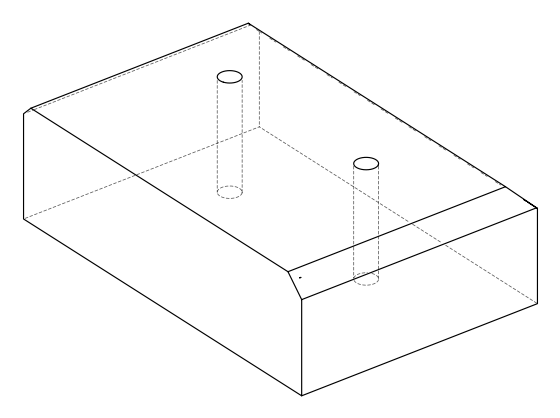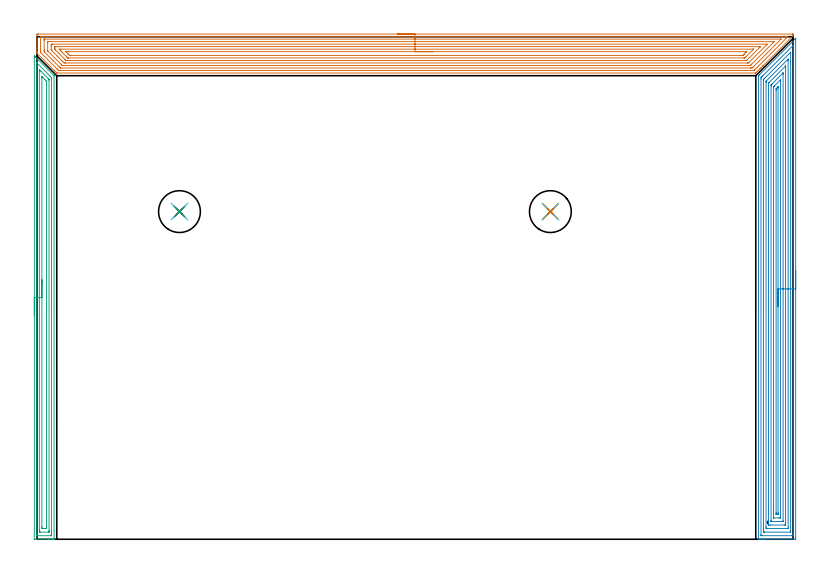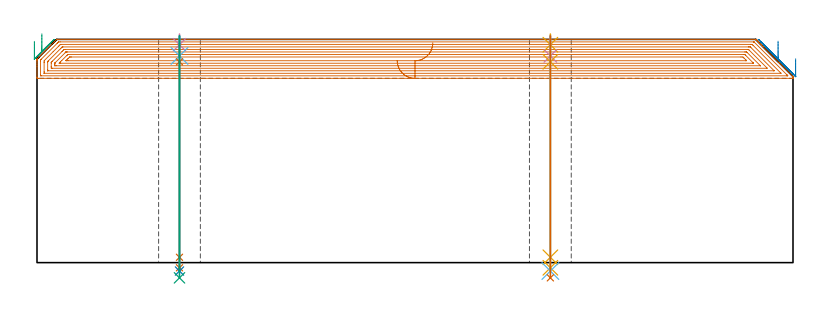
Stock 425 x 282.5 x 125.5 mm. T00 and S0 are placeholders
(PLAN: 13 operations, 9 tool changes, 56.7 min)
(1 AREA_MILL | FG_CHAMFER_SURFACE | UGT0205_001 | 26.77 min | 101813 mm3)
(2 AREA_MILL_1 | FG_CHAMFER_SURFACE_1 | UGT0205_001 | 17.64 min | 58541 mm3)
(3 AREA_MILL_2 | FG_CHAMFER_SURFACE_2 | UGT0205_001 | 8.8 min | 16278 mm3)
(4 SPOT_DRILL | STEP1HOLE | NXT0321_9005460120000 | 0.05 min | 179 mm3)
(5 SPOT_DRILL_1 | STEP1HOLE_1 | NXT0321_9005460120000 | 0.05 min | 177 mm3)
(6 DRILL_BLIND_HOLE_INTO_CENTER | STEP1HOLE | NXT0301_033 | 0.05 min | 201 mm3)
(7 GUN_DRILL_THROUGH_HOLE | STEP1HOLE | UGT0307_002 | 0.57 min | 3248 mm3)
(8 SPADE_DRILL_TO_ENLARGE_THROUGH_HOLE | STEP1HOLE | UGT0306_005 | 0.53 min | 17038 mm3)
(9 DRILL_TO_ENLARGE_THROUGH_HOLE | STEP1HOLE | UGT0301_056 | 0.55 min | 33711 mm3)
(10 DRILL_BLIND_HOLE_INTO_CENTER_1 | STEP1HOLE_1 | NXT0301_033 | 0.05 min | 178 mm3)
(11 GUN_DRILL_THROUGH_HOLE_1 | STEP1HOLE_1 | UGT0307_002 | 0.57 min | 3271 mm3)
(12 SPADE_DRILL_TO_ENLARGE_THROUGH_HOLE_1 | STEP1HOLE_1 | UGT0306_005 | 0.53 min | 17044 mm3)
(13 DRILL_TO_ENLARGE_THROUGH_HOLE_1 | STEP1HOLE_1 | UGT0301_056 | 0.55 min | 33705 mm3)
(TOOL UGT0205_001 | Chamfer Mill 20 x 3 x 45 deg. | D20 FL50 Z2)
(TOOL NXT0321_9005460120000 | NC Spot Drill, 142deg, 12mm, Carbide, Uncoated | D12 PA142 FL30 Z2)
(TOOL NXT0301_033 | Carbide Drill 6.2mm [860.1-0620-031A1-MM 2214] | D6.2 PA140 FL53 Z2)
(TOOL UGT0307_002 | Gun Drill 6 mm | D6 PA130 FL24 Z1)
(TOOL UGT0306_005 | Spade Drill 14.5mm | D14.5 PA132 FL10 Z2)
(TOOL UGT0301_056 | Twist Drill 23.5 mm | D23.5 PA118 FL155 Z2)
(OP 1 AREA_MILL)
G17 G21 G94 G90
T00 M6
G54
G17 G0 G90 X202.5 Y284. S1061 M3
G43 Z135.5 H0
Z113.6
G94 G1 X202.538 Z112.728 F250.
X202.652 Z111.864
X202.841 Z111.012
X203.103 Z110.18
X203.437 Z109.374
X203.84 Z108.6
X204.309 Z107.864
X204.84 Z107.172
X205.429 Z106.529
X206.072 Z105.94
X206.764 Z105.409
X207.5 Z104.94
X208.274 Z104.537
X209.08 Z104.203
X209.912 Z103.941
X210.764 Z103.752
X211.628 Z103.638
X212.5 Z103.6
X424.82
X424.941 Y283.996 Z103.603
X424.99 Y283.993 Z103.606
X425. Y283.763 Z103.837
Y283.338 Z104.259
X424.999 Y283.064 Z104.528
X424.99 Y282.998 Z104.593
X424.929 Y282.926 Z104.668
X424.856 Y282.855 Z104.742
X424.82 Y282.819 Z104.778
X417.247 Y275.246 Z112.353
X408.133 Y266.132 Z121.467
X408.024 Y266.023 Z121.575
X407.984 Y265.983 Z121.616
X407.298 Y265.297 Z122.302
X407.146 Y265.144 Z122.453
X407.09 Y265.089 Z122.509
X406.463 Y264.463 Z123.137
X406.268 Y264.266 Z123.331
X405.628 Y263.628 Z123.972
X405.389 Y263.387 Z124.209
X404.794 Y262.793 Z124.806
X404.259 Y262.258 Z125.34
X404.106 Y262.104 Z125.49
X403.812 Y262.1 Z125.5
X11.355
X11.093 Y262.104 Z125.489
X10.905 Y262.295 Z125.305
X9.865 Y263.334 Z124.264
X9.811 Y263.387 Z124.209
X9.666 Y263.534 Z124.066
X0.074 Y273.125 Z114.473
X0.01 Y273.19 Z114.407
X0.001 Y273.456 Z114.139
X0. Y273.757 Z113.843
Y274.1 Z113.5
Y274.807 Z112.789
Y276.039 Z111.558
Y277.442 Z110.154
Y283.329 Z104.269
X0.003 Y283.591 Z104.007
X0.01 Y283.992 Z103.605
X0.214 Y283.996 Z103.602
X0.627 Y284. Z103.6
X212.5
Y282.586 Z105.014
X421.555 Y282.585 Z105.015
X421.691 Y282.584 Z105.016
X421.825 Y282.581 Z105.019
X422.107 Y282.568 Z105.032
X421.977 Y282.432 Z105.168
X421.83 Y282.281 Z105.319
X421.691 Y282.141 Z105.459
X421.537 Y281.986 Z105.614
X403.37 Y263.821 Z123.779
X403.218 Y263.672 Z123.928
X403.093 Y263.554 Z124.046
X403.056 Y263.521 Z124.079
X403.013 Y263.519 Z124.081
X402.918 Y263.516 Z124.084
X402.788 Y263.515 Z124.085
X13.013
X12.249 Y263.52 Z124.08
X12.144 Y263.521 Z124.079
X12.037 Y263.624 Z123.976
X11.816 Y263.839 Z123.761
X11.384 Y264.266 Z123.334
X11.355 Y264.295 Z123.305
X2.415 Y273.235 Z114.365
X2.068 Y273.586 Z114.014
X2.027 Y273.63 Z113.97
X2.01 Y273.652 Z113.948
X2.007 Y273.684 Z113.916
X2.003 Y273.793 Z113.807
X2.001 Y273.928 Z113.672
X2. Y274.336 Z113.264
Y282.242 Z105.358
X2.002 Y282.378 Z105.222
X2.005 Y282.486 Z105.114
X2.01 Y282.558 Z105.042
X2.017 Y282.579 Z105.021
X2.544 Y282.586 Z105.014
X212.5
Y281.172 Z106.428
X417.896 Y281.171 Z106.429
X418.006 Y281.17 Z106.43
X418.115 Y281.168 Z106.432
X418.217 Y281.165 Z106.435
X418.174 Y281.086 Z106.514
X418.115 Y281.016 Z106.584
X418.086 Y280.985 Z106.615
X418.057 Y280.956 Z106.644
X402.578 Y265.478 Z122.122
X402.242 Y265.144 Z122.456
X402.132 Y265.038 Z122.562
X402.024 Y264.935 Z122.665
X401.348 Y264.93 Z122.67
X401.13 Y264.929 Z122.671
X13.362
X13.253 Y264.931 Z122.669
X13.199 Y264.933 Z122.667
X13.175 Y264.936 Z122.664
X13.143 Y264.962 Z122.638
X12.957 Y265.144 Z122.456
X12.249 Y265.85 Z121.75
X9.088 Y269.011 Z118.589
X4.203 Y273.898 Z113.702
X4.175 Y273.928 Z113.672
X4.01 Y274.118 Z113.482
X4.002 Y274.807 Z112.793
X4.001 Y275.005 Z112.595
X4. Y280.276 Z107.324
X4.004 Y280.956 Z106.644
X4.007 Y281.148 Z106.452
X4.017 Y281.165 Z106.435
X4.039 Y281.167 Z106.433
X4.093 Y281.17 Z106.43
X4.203 Y281.171 Z106.429
X212.5 Y281.172 Z106.428
Y279.757 Z107.843
X413.972
X414.197 Y279.755 Z107.845
X414.319 Y279.753 Z107.847
X414.386 Y279.75 Z107.85
X414.353 Y279.712 Z107.888
X414.292 Y279.645 Z107.955
X414.191 Y279.541 Z108.059
X401.343 Y266.692 Z120.908
X401.13 Y266.48 Z121.12
X401.032 Y266.389 Z121.211
X400.998 Y266.358 Z121.242
X400.965 Y266.35 Z121.25
X400.8 Y266.347 Z121.253
X400.236 Y266.343 Z121.257
X399.91
X14.604
X14.321 Y266.345 Z121.255
X14.25 Y266.347 Z121.253
X14.219 Y266.349 Z121.251
X14.177 Y266.384 Z121.216
X14.037 Y266.516 Z121.084
X13.648 Y266.901 Z120.699
X13.143 Y267.406 Z120.194
X6.366 Y274.184 Z113.416
X6.202 Y274.351 Z113.249
X6.077 Y274.482 Z113.118
X6.01 Y274.556 Z113.044
X6.008 Y274.581 Z113.019
X6. Y274.798 Z112.802
Y279.19 Z108.41
X6.003 Y279.634 Z107.966
X6.008 Y279.741 Z107.859
X6.01 Y279.749 Z107.851
X6.02 Y279.752 Z107.848
X6.058 Y279.755 Z107.845
X6.127 Y279.757 Z107.843
X212.5
Y278.343 Z109.257
X410.047
X410.07 Y278.342 Z109.258
X410.51 Y278.32 Z109.28
X410.295 Y278.099 Z109.501
X410.07 Y277.868 Z109.732
X400.236 Y268.035 Z119.565
X400.105 Y267.908 Z119.692
X399.969 Y267.779 Z119.821
X399.364 Y267.758 Z119.842
X399.342 Y267.757 Z119.843
X15.847
X15.825 Y267.758 Z119.842
X15.231 Y267.779 Z119.821
X14.931 Y268.071 Z119.529
X14.341 Y268.658 Z118.942
X14.037 Y268.961 Z118.639
X8.673 Y274.326 Z113.274
X8.197 Y274.807 Z112.793
X8.043 Y274.967 Z112.633
X8.01 Y275.015 Z112.585
X8.006 Y275.055 Z112.545
X8.003 Y275.137 Z112.463
X8. Y275.468 Z112.132
Y277.225 Z110.375
Y277.442 Z110.158
X8.003 Y278.1 Z109.5
X8.01 Y278.32 Z109.28
X8.65 Y278.342 Z109.258
X8.673 Y278.343 Z109.257
X212.5
Y276.929 Z110.671
X406.548
X406.607 Y276.928 Z110.672
X406.657 Y276.925 Z110.675
X406.662 Y276.923 Z110.677
Y276.919 Z110.681
X406.641 Y276.893 Z110.707
X406.565 Y276.814 Z110.786
X406.494 Y276.741 Z110.859
X399.288 Y269.536 Z118.064
X399.006 Y269.262 Z118.338
X398.927 Y269.186 Z118.414
X398.813 Y269.178 Z118.422
X398.448 Y269.174 Z118.426
X397.925 Y269.172 Z118.428
X17.09 Y269.171 Z118.429
X16.719 Y269.173 Z118.427
X16.347 Y269.177 Z118.423
X16.3 Y269.178 Z118.422
X16.268 Y269.192 Z118.408
X16.215 Y269.24 Z118.361
X16.112 Y269.338 Z118.262
X15.911 Y269.536 Z118.064
X15.825 Y269.623 Z117.977
X10.461 Y274.987 Z112.613
X10.112 Y275.341 Z112.259
X10.028 Y275.429 Z112.171
X10.01 Y275.45 Z112.15
X10.006 Y275.48 Z112.12
X10.003 Y275.534 Z112.066
X10.001 Y275.685 Z111.915
X10. Y276.138 Z111.462
X10.002 Y276.564 Z111.036
X10.005 Y276.79 Z110.81
X10.01 Y276.902 Z110.698
X10.012 Y276.922 Z110.678
X10.037 Y276.925 Z110.675
X10.091 Y276.927 Z110.673
X10.461 Y276.928 Z110.672
X10.983 Y276.929 Z110.671
X212.5
Y275.515 Z112.085
X402.197
X402.621 Y275.513 Z112.087
X402.757 Y275.51 Z112.09
X402.799 Y275.508 Z112.092
X402.781 Y275.486 Z112.114
X402.732 Y275.433 Z112.167
X402.611 Y275.309 Z112.291
X402.51 Y275.207 Z112.393
X398.448 Y271.145 Z116.455
X398.076 Y270.78 Z116.82
X397.898 Y270.607 Z116.993
X397.865 Y270.592 Z117.008
X397.824 Y270.589 Z117.011
X397.734 Y270.587 Z117.013
X397.554 Y270.585 Z117.015
X397.38
X17.612 Y270.586 Z117.014
X17.438
X17.35 Y270.59 Z117.01
X17.331 Y270.592 Z117.008
X17.274 Y270.635 Z116.965
X17.092 Y270.81 Z116.79
X16.838 Y271.06 Z116.54
X16.719 Y271.178 Z116.422
X13.969 Y273.928 Z113.672
X13.143 Y274.755 Z112.845
X13.093 Y274.807 Z112.793
X12.429 Y275.508 Z112.092
X13.143 Y275.513 Z112.087
X13.317 Y275.514 Z112.086
X212.5 Y275.515 Z112.085
Y274.1 Z113.5
X398.273
X398.448 Y274.098 Z113.502
X398.623 Y274.094 Z113.506
X398.926 Y274.085 Z113.515
X398.777 Y273.928 Z113.672
X398.616 Y273.764 Z113.836
X398.448 Y273.594 Z114.006
X397.73 Y272.877 Z114.723
X397.554 Y272.701 Z114.899
X397.285 Y272.436 Z115.164
X397.013 Y272.172 Z115.428
X396.829 Y272.005 Z115.595
X395.766 Y272. Z115.6
X19.4
X18.678 Y272.003 Z115.597
X18.506 Y272.007 Z115.593
X18.345 Y272.014 Z115.586
X18.182 Y272.172 Z115.428
X17.612 Y272.735 Z114.865
X17.297 Y273.05 Z114.55
X16.719 Y273.629 Z113.971
X16.423 Y273.928 Z113.672
X16.327 Y274.029 Z113.571
X16.27 Y274.094 Z113.506
X16.368 Y274.096 Z113.504
X16.545 Y274.099 Z113.501
X16.719 Y274.1 Z113.5
X17.437
X212.5
X213.372 Z113.538
X214.237 Z113.651
X215.088 Z113.84
X215.92 Z114.103
X216.726 Z114.436
X217.5 Z114.839
X218.236 Z115.308
X218.928 Z115.839
X219.571 Z116.428
X220.16 Z117.072
X220.692 Z117.764
X221.16 Z118.5
X221.563 Z119.273
X221.897 Z120.079
X222.159 Z120.911
X222.348 Z121.763
X222.462 Z122.628
X222.5 Z123.5
G0 Z135.5
M5
M2
(OP 2 AREA_MILL_1)
G17 G21 G94 G90
T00 M6
G54
G17 G0 G90 X426.5 Y150.75 S1061 M3
G43 Z135.5 H0
Z114.6
G94 G1 Y150.712 Z113.728 F250.
Y150.598 Z112.864
Y150.409 Z112.012
Y150.147 Z111.18
Y149.813 Z110.374
Y149.41 Z109.6
Y148.941 Z108.864
Y148.41 Z108.172
Y147.821 Z107.529
Y147.178 Z106.94
Y146.486 Z106.408
Y145.75 Z105.94
Y144.976 Z105.537
Y144.17 Z105.203
Y143.338 Z104.941
Y142.486 Z104.752
Y141.622 Z104.638
Y140.75 Z104.6
Y0.608
X426.497 Y0.333 Z104.601
X426.492 Y0.01 Z104.606
X426.164 Y0. Z104.933
X409.51 Z121.585
X408.902 Z122.193
X408.331 Z122.766
X408.008 Z123.088
X407.438 Z123.658
X407.114 Z123.981
X406.468 Z124.632
X406.049 Z125.05
X405.663 Z125.428
X405.65 Y0.002 Z125.442
X405.603 Y0.01 Z125.488
X405.6 Y0.162 Z125.5
X405.606 Y260.37 Z125.494
X405.611 Y260.573 Z125.485
X405.625 Y260.619 Z125.471
X405.801 Y260.797 Z125.296
X405.956 Y260.952 Z125.142
X406.259 Y261.254 Z124.84
X426.189 Y281.19 Z104.909
X426.326 Y281.328 Z104.77
X426.488 Y281.487 Z104.61
X426.496 Y281.489 Z104.602
X426.499 Y281.487 Z104.599
X426.5 Y140.75 Z104.6
X425.086 Z106.014
X425.085 Y2.393 Z106.015
Y2.294
X425.083 Y2.193 Z106.017
X425.077 Y2.01 Z106.023
X424.986 Y2.008 Z106.114
X424.484 Y2.001 Z106.616
X407.508 Y2. Z123.592
X407.114 Y2.004 Z123.986
X407.059 Y2.006 Z124.041
X407.03 Y2.009 Z124.07
X407.021 Y2.094 Z124.079
X407.017 Y2.293 Z124.083
X407.015 Y2.393 Z124.085
X407.02 Y258.671 Z124.08
X407.025 Y259.469 Z124.075
X407.026 Y259.558 Z124.074
X407.114 Y259.651 Z123.986
X407.467 Y260.01 Z123.633
X407.816 Y260.362 Z123.284
X424.772 Y277.322 Z106.328
X424.881 Y277.426 Z106.219
X424.986 Y277.524 Z106.114
X425.079 Y277.604 Z106.021
X425.083 Y277.422 Z106.017
X425.085 Y277.322 Z106.015
X425.086 Y140.75 Z106.014
X423.672 Z107.428
X423.671 Y4.599 Z107.429
X423.669 Y4.178 Z107.431
X423.667 Y4.061 Z107.433
X423.665 Y4.011 Z107.435
X423.555 Y4.007 Z107.545
X423.376 Y4.001 Z107.724
X409.079 Z122.021
X408.902 Y4.004 Z122.198
X408.723 Y4.01 Z122.377
X408.435 Y4.03 Z122.665
X408.434 Y4.178 Z122.666
X408.43 Y4.65 Z122.67
X408.429 Y5.071 Z122.671
Y5.544
X408.434 Y258.15 Z122.666
X408.436 Y258.364 Z122.664
X408.439 Y258.47 Z122.661
X408.441 Y258.518 Z122.659
X408.489 Y258.576 Z122.611
X408.692 Y258.786 Z122.408
X408.902 Y258.997 Z122.198
X409.137 Y259.234 Z121.963
X423.425 Y273.525 Z107.675
X423.653 Y273.751 Z107.447
X423.658 Z107.442
X423.665 Z107.435
X423.669 Y273.481 Z107.431
X423.671 Y273.279 Z107.429
X423.672 Y268.272 Z107.428
Y140.75
X422.257 Z108.843
Y6.856
X422.25 Y6.018 Z108.85
X421.411 Y6.001 Z109.689
X421.375 Y6. Z109.725
X410.652 Y6.001 Z120.448
X409.85 Y6.02 Z121.25
X409.843 Y6.808 Z121.257
Y6.856
X409.848 Y256.791 Z121.252
X409.85 Y257.211 Z121.25
X409.853 Y257.421 Z121.247
X409.855 Y257.47 Z121.245
X409.87 Y257.505 Z121.23
X409.92 Y257.56 Z121.181
X410.038 Y257.684 Z121.062
X421.832 Y269.481 Z109.268
X421.972 Y269.62 Z109.128
X422.223 Y269.864 Z108.877
X422.245 Y269.884 Z108.855
X422.25 Y269.837 Z108.85
X422.254 Y269.67 Z108.846
X422.257 Y269.336 Z108.843
Y269.288
Y140.75
X420.843 Z110.257
Y9.209
X420.841 Y8.642 Z110.259
X420.838 Y8.322 Z110.262
X420.832 Y8.01 Z110.268
X420.518 Y8.004 Z110.582
X420.265 Y8.001 Z110.835
X412.224 Y8. Z118.876
X411.582 Y8.002 Z119.518
X411.327 Y8.004 Z119.773
X411.276 Y8.01 Z119.824
X411.264 Y8.024 Z119.836
X411.262 Y8.069 Z119.838
X411.258 Y8.642 Z119.842
X411.257 Y8.966 Z119.843
X411.263 Y256.218 Z119.837
X411.265 Y256.325 Z119.835
X411.268 Y256.409 Z119.832
X411.272 Y256.457 Z119.828
X411.292 Y256.479 Z119.808
X411.582 Y256.78 Z119.518
X420.697 Y265.896 Z110.403
X420.754 Y265.951 Z110.346
X420.819 Y266.01 Z110.281
X420.837 Y266.024 Z110.263
X420.838 Y266.017 Z110.262
X420.84 Y265.973 Z110.26
X420.843 Y265.717 Z110.257
Y265.591
Y140.75
X419.429 Z111.671
Y10.427
X419.427 Y10.078 Z111.673
X419.425 Y10.035 Z111.675
X419.423 Y10.019 Z111.677
X419.412 Y10.01 Z111.688
X419.3 Y10.005 Z111.8
X419.157 Y10.001 Z111.943
X412.902 Z118.198
X412.725 Y10.005 Z118.375
X412.688 Y10.009 Z118.412
X412.678 Y10.012 Z118.422
X412.676 Y10.025 Z118.424
X412.673 Y10.066 Z118.427
X412.672 Y10.231 Z118.428
X412.671 Y10.427 Z118.429
X412.677 Y254.805 Z118.423
X412.679 Y255.006 Z118.421
X412.684 Y255.351 Z118.416
X412.692 Y255.428 Z118.408
X412.737 Y255.477 Z118.363
X412.815 Y255.559 Z118.285
X413.151 Y255.899 Z117.949
X413.26 Y256.008 Z117.84
X419.065 Y261.813 Z112.035
X419.4 Y262.147 Z111.7
X419.407 Z111.693
X419.422 Z111.678
X419.425 Y261.88 Z111.675
X419.428 Y261.45 Z111.672
X419.429 Y140.75 Z111.671
X418.015 Z113.085
Y12.927
X418.013 Y12.212 Z113.087
X418.011 Y12.039 Z113.089
X418.008 Y12.017 Z113.092
X417.995 Y12.01 Z113.105
X417.943 Y12.005 Z113.157
X417.837 Y12.002 Z113.263
X417.156 Y12. Z113.944
X414.192 Y12.001 Z116.908
X414.136 Y12.004 Z116.964
X414.1 Y12.01 Z117.
X414.092 Y12.017 Z117.008
X414.09 Y12.036 Z117.01
X414.087 Y12.212 Z117.013
X414.086 Y16.856 Z117.014
X414.091 Y254.113 Z117.009
X414.092 Y254.284 Z117.008
X414.094 Y254.342 Z117.006
X414.098 Y254.383 Z117.002
X414.117 Y254.406 Z116.983
X414.263 Y254.559 Z116.837
X414.485 Y254.784 Z116.615
X414.707 Y255.006 Z116.393
X417.837 Y258.136 Z113.263
X417.913 Y258.211 Z113.187
X417.975 Y258.268 Z113.125
X418.007 Y258.295 Z113.093
X418.009 Y258.216 Z113.091
X418.014 Y257.861 Z113.086
X418.015 Y257.684 Z113.085
Y140.75
X416.601 Z114.499
X416.6 Y14.89 Z114.5
X416.599 Y14.341 Z114.501
X416.597 Y14.157 Z114.503
X416.594 Y14.019 Z114.506
X416.495 Y14.01 Z114.605
X416.05 Y14. Z115.05
X415.605 Y14.01 Z115.495
X415.506 Y14.015 Z115.594
X415.503 Y14.082 Z115.597
X415.501 Y14.151 Z115.599
X415.5 Y14.547 Z115.6
Y14.89
X415.505 Y252.328 Z115.595
X415.507 Y252.871 Z115.593
X415.511 Y253.221 Z115.589
X415.514 Y253.351 Z115.586
X415.6 Y253.443 Z115.5
X415.712 Y253.559 Z115.388
X416.264 Y254.113 Z114.836
X416.383 Y254.228 Z114.717
X416.464 Y254.303 Z114.636
X416.594 Y254.415 Z114.506
X416.598 Y254.244 Z114.502
X416.599 Y254.113 Z114.501
X416.6 Y253.819 Z114.5
X416.601 Y253.563 Z114.499
Y140.75
Y139.878 Z114.538
Y139.013 Z114.651
Y138.162 Z114.84
Y137.33 Z115.103
Y136.524 Z115.436
Y135.75 Z115.839
Y135.014 Z116.308
Y134.322 Z116.839
Y133.679 Z117.428
Y133.09 Z118.072
Y132.558 Z118.764
Y132.09 Z119.5
Y131.687 Z120.273
Y131.353 Z121.079
Y131.091 Z121.911
Y130.902 Z122.763
Y130.788 Z123.628
Y130.75 Z124.5
G0 Z135.5
M5
M2
(OP 3 AREA_MILL_2)
G17 G21 G94 G90
T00 M6
G54
G17 G0 G90 X-1.5 Y125.85 S1061 M3
G43 Z135.5 H0
Z124.4
G94 G1 Y125.888 Z123.528 F250.
Y126.002 Z122.664
Y126.191 Z121.812
Y126.453 Z120.98
Y126.787 Z120.174
Y127.19 Z119.4
Y127.658 Z118.664
Y128.19 Z117.972
Y128.779 Z117.329
Y129.422 Z116.74
Y130.114 Z116.209
Y130.85 Z115.74
Y131.624 Z115.337
Y132.43 Z115.003
Y133.262 Z114.741
Y134.114 Z114.552
Y134.978 Z114.438
Y135.85 Z114.4
Y271.634
X-1.497 Y271.686 Z114.402
X-1.495 Y271.687 Z114.403
X-1.485 Y271.686 Z114.412
X-1.316 Y271.518 Z114.58
X-1.188 Y271.389 Z114.71
X-0.936 Y271.136 Z114.964
X9.445 Y260.755 Z125.345
X9.598 Y260.594 Z125.487
X9.6 Y260.379 Z125.5
Y0.162
X9.597 Y0.01 Z125.488
X9.536 Y0.006 Z125.427
X9.141 Y0. Z125.04
X8.725 Z124.624
X8.074 Z123.97
X6.855 Z122.752
X6.286 Z122.18
X-1.154 Z114.744
X-1.492 Y0.01 Z114.406
X-1.499 Y0.346 Z114.399
Y0.36
X-1.5 Y135.85 Z114.4
X-0.086 Z115.814
X-0.085 Y267.631 Z115.815
X-0.083 Y267.743 Z115.817
X-0.08 Y267.814 Z115.82
X-0.078 Y267.817 Z115.822
X-0.069 Y267.812 Z115.831
X-0.044 Y267.791 Z115.856
X0.026 Y267.724 Z115.926
X7.371 Y260.379 Z123.271
X8.074 Y259.668 Z123.974
X8.163 Y259.575 Z124.063
X8.179 Y259.486 Z124.079
X8.181 Y259.38 Z124.081
X8.185 Y258.594 Z124.085
X8.186 Y258.483 Z124.086
Y3.176
X8.185 Y2.394 Z124.085
X8.183 Y2.285 Z124.083
X8.179 Y2.173 Z124.079
X8.167 Y2.01 Z124.067
X8.074 Y2.008 Z123.974
X7.574 Y2.001 Z123.474
X0.026 Z115.926
X-0.031 Y2.003 Z115.869
X-0.065 Y2.006 Z115.835
X-0.078 Y2.009 Z115.822
X-0.08 Y2.061 Z115.82
X-0.084 Y2.283 Z115.816
X-0.085 Y2.394 Z115.815
X-0.086 Y2.505 Z115.814
Y135.85
X1.328 Z117.228
X1.329 Y263.057 Z117.229
X1.33 Y263.541 Z117.23
X1.334 Y263.95 Z117.234
X1.335 Y263.954 Z117.235
X1.347 Y263.95 Z117.247
X1.814 Y263.486 Z117.714
X2.244 Y263.057 Z118.144
X6.286 Y259.014 Z122.186
X6.701 Y258.594 Z122.601
X6.761 Y258.528 Z122.661
X6.764 Y258.472 Z122.664
X6.768 Y258.351 Z122.668
X6.771 Y258.11 Z122.671
Y5.072
X6.77 Y4.588 Z122.67
X6.767 Y4.179 Z122.667
X6.765 Y4.059 Z122.665
X6.759 Y4.01 Z122.659
X6.645 Y4.006 Z122.545
X6.465 Y4.001 Z122.365
X1.993 Z117.893
X1.814 Y4.004 Z117.714
X1.635 Y4.01 Z117.535
X1.335 Y4.027 Z117.235
X1.333 Y4.179 Z117.233
X1.33 Y4.663 Z117.23
X1.329 Y5.072 Z117.229
X1.328 Y5.557 Z117.228
Y135.85
X2.743 Z118.643
Y259.486
X2.747 Y259.889 Z118.647
X2.749 Y260.073 Z118.649
X2.854 Y259.986 Z118.754
X3.363 Y259.486 Z119.263
X4.497 Y258.353 Z120.397
X5.142 Y257.701 Z121.042
X5.35 Y257.481 Z121.25
X5.357 Y256.808 Z121.257
Y6.857
X5.349 Y6.007 Z121.249
X4.462 Y6. Z120.362
X3.567 Z119.467
X2.751 Y6.01 Z118.651
X2.743 Y6.823 Z118.643
Y6.857
Y135.85
Y136.722 Z118.681
Y137.586 Z118.795
Y138.438 Z118.983
Y139.27 Z119.246
Y140.076 Z119.58
Y140.85 Z119.982
Y141.586 Z120.451
Y142.278 Z120.982
Y142.921 Z121.572
Y143.51 Z122.215
Y144.042 Z122.907
Y144.51 Z123.643
Y144.913 Z124.416
Y145.247 Z125.222
Y145.509 Z126.054
Y145.698 Z126.906
Y145.812 Z127.771
Y145.85 Z128.643
G0 Z135.5
M5
M2
(OP 4 SPOT_DRILL)
G17 G21 G94 G90
T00 M6
G54
G17 G0 G90 X80.1 Y184.2 S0 M3
G43 Z135.5 H0
G94 G81 G98 Z122.5 F250. R128.5
G80
M5
M2
(OP 5 SPOT_DRILL_1)
G17 G21 G94 G90
T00 M6
G54
G17 G0 G90 X288.6 Y184.2 S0 M3
G43 Z135.5 H0
G94 G81 G98 Z122.5 F250. R128.5
G80
M5
M2
(OP 6 DRILL_BLIND_HOLE_INTO_CENTER)
G17 G21 G94 G90
T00 M6
G54
G17 G0 G90 X80.1 Y184.2 S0 M3
G43 Z135.5 H1
G94 G81 G98 Z116.2 F250. R127.5
G80
M5
M2
(OP 7 GUN_DRILL_THROUGH_HOLE)
G17 G21 G94 G90
T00 M6
G54
G17 G0 G90 X80.1 Y184.2 M8
G43 Z135.5 H0
Z122.932
S716 M3
G94 G1 Z112.893 F125. M26
G4 X.084
Z3. F250.
G4 X.084
Z-2.899 F125.
G4 X.084
M5
M9
G0 Z122.932
Z135.5
M2
(OP 8 SPADE_DRILL_TO_ENLARGE_THROUGH_HOLE)
G17 G21 G94 G90
T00 M6
G54
G17 G0 G90 X80.1 Y184.2 S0 M3
G43 Z135.5 H0
G94 G73 G98 Z-4.728 F250. Q14.47 R127.5
G80
M5
M2
(OP 9 DRILL_TO_ENLARGE_THROUGH_HOLE)
G17 G21 G94 G90
T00 M6
G54
G17 G0 G90 X80.1 Y184.2 S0 M3
G43 Z135.5 H0
G94 G73 G98 Z-8.56 F250. Q22.343 R127.5
G80
M5
M2
(OP 10 DRILL_BLIND_HOLE_INTO_CENTER_1)
G17 G21 G94 G90
T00 M6
G54
G17 G0 G90 X288.6 Y184.2 S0 M3
G43 Z135.5 H1
G94 G81 G98 Z116.2 F250. R127.5
G80
M5
M2
(OP 11 GUN_DRILL_THROUGH_HOLE_1)
G17 G21 G94 G90
T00 M6
G54
G17 G0 G90 X288.6 Y184.2 M8
G43 Z135.5 H0
Z122.932
S716 M3
G94 G1 Z112.893 F125. M26
G4 X.084
Z3. F250.
G4 X.084
Z-2.899 F125.
G4 X.084
M5
M9
G0 Z122.932
Z135.5
M2
(OP 12 SPADE_DRILL_TO_ENLARGE_THROUGH_HOLE_1)
G17 G21 G94 G90
T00 M6
G54
G17 G0 G90 X288.6 Y184.2 S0 M3
G43 Z135.5 H0
G94 G73 G98 Z-4.728 F250. Q14.47 R127.5
G80
M5
M2
(OP 13 DRILL_TO_ENLARGE_THROUGH_HOLE_1)
G17 G21 G94 G90
T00 M6
G54
G17 G0 G90 X288.6 Y184.2 S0 M3
G43 Z135.5 H0
G94 G73 G98 Z-8.56 F250. Q22.343 R127.5
G80
M5
M2
